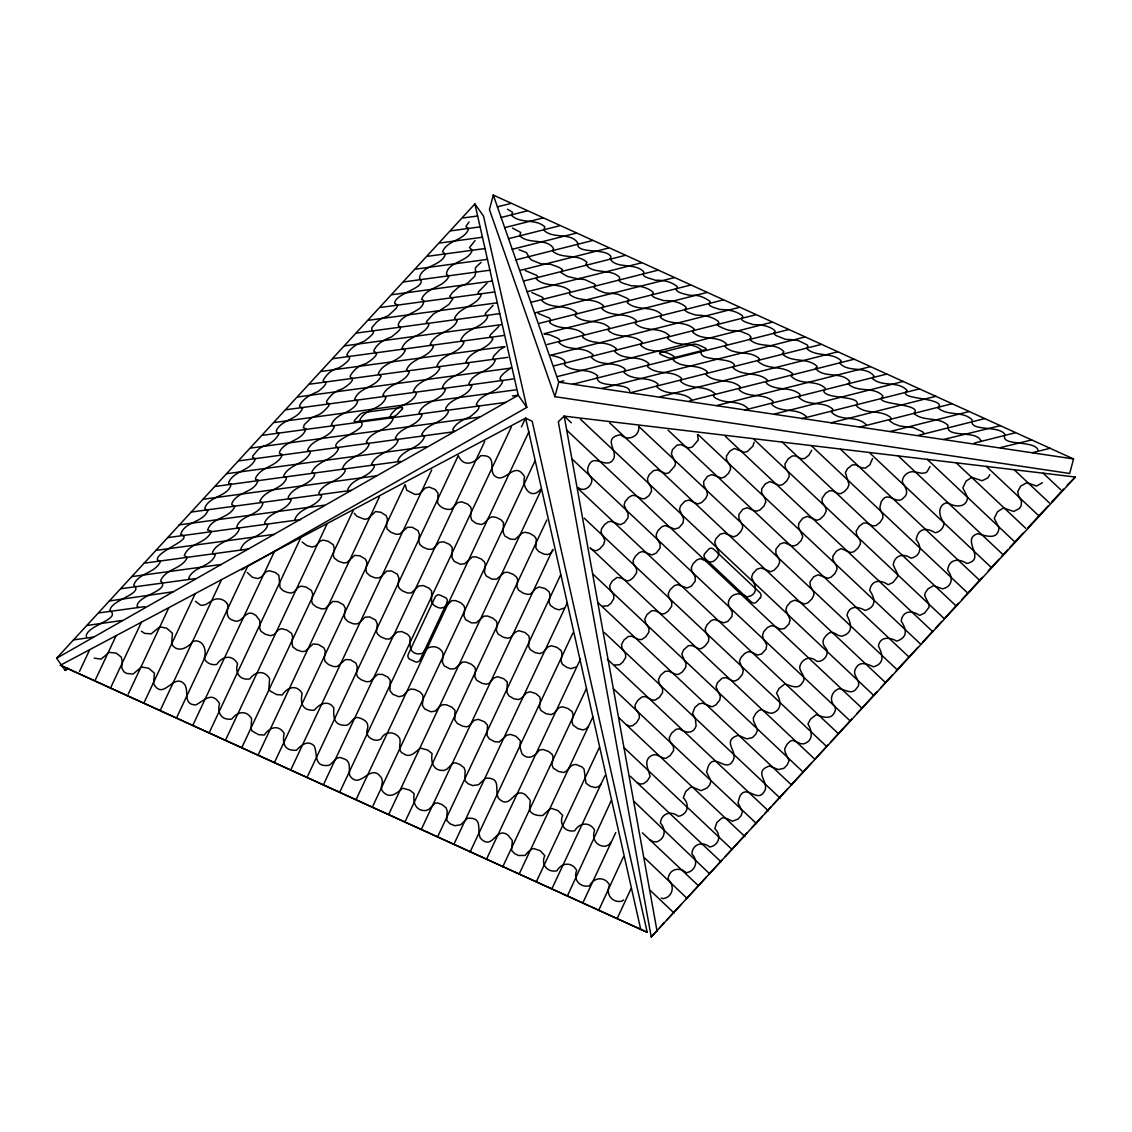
<?xml version="1.0" encoding="UTF-8"?>
<svg xmlns="http://www.w3.org/2000/svg" width="1132" height="1132" viewBox="0 0 1132 1132"><rect width="100%" height="100%" fill="white"/><g stroke="black" fill="none" stroke-linecap="round" stroke-linejoin="round"><path stroke-width="1.5" d="M872.56 458.587L869.801 464.884L865.301 468.11L861.593 467.799L855.339 464.714L852.085 465.011L847.514 468.662L845.363 472.624L849 484.468L847.585 488.203L844.472 491.486L840.977 493.594L838.104 493.524L832.784 490.849L829.572 490.708L825.553 493.34L822.058 498.391L822.214 502.212L825.879 508.169L826.148 511.296L824.054 515.357L820.063 519.163L816.766 520.267L807.173 516.333L802.715 518.315L798.81 523.338L798.499 527.215L802.8 536.54L801.074 540.657L797.225 544.577L793.985 545.949L791.183 545.624L784.292 542.582L780.005 544.025L775.901 549.147L775.873 553.322L779.453 559.831L779.552 562.745L777.84 566.311L774.062 570.231L770.637 571.702L761.1 567.967L756.898 569.198L752.78 573.698L751.606 577.391C754.096 583.489 759.232 591.3 750.827 595.857L746.71 596.974C740.187 591.456 730.126 593.295 728.301 602.606L728.725 605.677L732.291 612.157L732.022 616.289L727.989 621.27L723.801 622.826L714.292 619.445L710.981 620.775L707.047 624.737L705.222 628.685L705.675 631.713L708.887 637.557L708.462 641.462L704.783 646.301L701.415 648.551L698.628 648.763L692.444 645.608L688.454 645.608L683.629 649.81L681.775 654.14L686.02 663.677L685.695 667.371L682.313 672.012L678.309 674.46L674.969 674.163L668.715 671.064L665.064 671.403L660.635 675.167L658.442 679.625L659.107 683.077L662.63 689.091L662.531 692.713L659.319 697.397L654.975 700.199L651.466 699.774L645.396 696.59L641.957 696.972L637.712 700.453L635.123 704.882L635.335 708.264L639.071 714.179L639.453 717.83L636.495 722.697L632.59 725.754L629.463 726.107L626.774 724.919M259.921 625.472L259.681 628.416L261.039 631.345L265.27 634.231L270.647 635.717L273.93 634.628L278.359 629.831L281.528 628.699L286.679 629.958L291.688 633.467L292.664 637.118L291.815 641.151M291.745 641.32L292.792 646.952L296.796 649.867L301.975 651.622L305.385 651.169L313.154 643.91L318.559 644.547L323.823 647.815L325.337 651.24L324.276 658.216L325.068 661.513L328.747 664.682L333.869 666.621L337.364 666.465L345.401 659.602L350.326 659.744L355.972 663.126L357.273 667.031L356.467 674.248L357.684 676.978L360.995 679.653L366.23 681.705L369.966 681.506L377.635 674.375L382.432 674.375L387.88 677.148L390.186 680.134L389.96 690.69L392.747 694.241L398.747 696.704L402.865 695.826L408.029 690.449L410.817 689.091L414.892 689.459L419.986 691.921L422.59 694.822L423.142 697.836L422.349 705.278L424.712 708.957L430.783 711.759L435.113 711.165L440.235 705.901L442.881 704.613L446.758 704.896L452.093 707.33L454.979 710.33L454.823 719.98L457.286 723.405L462.804 726.249L466.709 726.801L469.313 725.768L474.124 720.377L478.213 719.329L484.468 721.792L487.496 725.131L487.071 735.517L489.18 738.772L494.543 741.658L499.113 742.083L506.839 735.177L510.673 734.427L516.022 736.324L520.38 740.781L519.984 747.177L521.951 753.686C528.177 760.831 535.224 755.95 539.271 750.106L542.851 749.455L548.426 751.379L552.274 754.506L553.166 757.718L551.921 764.609L553.293 768.133L558.557 771.5L563.778 772.477C568.731 770.864 569.934 763.845 576.16 764.539L581.777 766.845L584.013 768.996L586.008 783.273L590.38 786.316L595.305 787.575L598.545 786.598L601.007 784.207M418.642 539.907L419.448 534.474L418.005 530.611L412.26 527.3L407.463 527.286L399.554 534.12L396.058 534.247L390.936 532.309L387.286 529.21L386.422 525.984L387.512 519.107L386.153 515.654L381.045 512.343L375.569 511.523L370.178 516.546M754.153 442.301L752.851 446.15L747.191 451.668L744.021 452.291L734.328 448.47L729.744 451.201L726.447 456.111L726.546 459.804L730.154 465.79L730.621 469.087L728.541 473.289L724.706 476.94L721.523 478.072L711.816 474.605L707.528 476.346L703.665 481.496L703.849 485.6L706.651 490.34M930.037 466.526L927.08 471.747A7.783 6.679 46.5 0 1 925.339 472.794L922 473.317L916.679 472.299A19.018 16.315 46.5 0 0 915.519 472.058C909.576 470.403 903.35 474.478 902.402 480.506A6.07 5.207 46.5 0 0 902.883 483.223C905.94 487.821 909.321 493.793 903.279 498.038C896.855 505.636 887.913 490.481 882.04 500.655A33.111 28.413 46.5 0 0 881.276 501.575L879.875 507.221L880.809 511.254A8.15 6.99 46.5 0 0 881.22 511.961M493.297 195.072L489.434 209.59L554.906 396.681L1069.698 473.487L1073.561 458.955L493.297 195.072L558.755 382.149L554.906 396.681M811.743 450.225L808.856 455.248L804.64 458.545L801.258 458.729L795.485 455.913L792.216 455.97L788.098 458.969L784.929 464.035L785.41 467.785L789.032 473.657L789.089 476.883L786.641 481.072L782.693 484.581L779.453 485.416L769.817 481.525L765.303 483.902L761.694 488.882L761.61 492.661L765.204 498.703L765.798 501.957L763.902 506.103L760.081 509.881L756.855 511.14L754.082 510.73L747.162 507.73L742.875 509.287L738.871 514.409L738.941 518.569L742.507 525.064L742.578 527.965L740.852 531.502L737.116 535.408L733.678 536.879L724.197 533.144L720.051 534.29L715.905 538.733L714.646 542.454L718.763 552.161L718.282 555.897A18.494 15.862 46.5 0 1 713.16 561.472L709.41 562.095L700.199 558.642L696.803 559.986L693.01 563.849L691.341 567.613L691.68 570.698L695.246 577.136L695.161 581.225L691.27 586.249L687.025 588.003L677.474 584.593L674.191 585.796L670.257 589.63L668.262 593.621L668.616 596.691L671.856 602.507L671.616 606.356L668.078 611.223L664.654 613.629L661.824 613.954L655.697 610.87L651.791 610.657L646.924 614.648L644.83 619.048L645.523 622.529L648.99 628.628L648.834 632.25L645.679 636.863L641.618 639.566L638.236 639.424L631.996 636.297L628.402 636.439L624.015 639.934L621.525 644.476L622.034 647.985L625.557 653.999L625.656 657.551L622.812 662.093L619.657 664.739L614.619 665.022M550.803 320.413L549.671 318.205L538.125 313.408M611.379 800.31L567.5 895.752M989.863 474.733L987.812 477.93L982.109 480.732L971.737 477.322L966.035 481.142L962.851 487.878L967.605 497.273C966.742 508.07 955.182 507.263 948.234 503.061A9.707 8.32 46.5 0 0 945.22 503.202C937.14 506.627 939.22 516.999 943.876 522.46C944.428 527.413 939.885 532.125 935.131 532.762C926.627 527.144 918.066 528.22 916.184 539.568C922.056 546.615 921.038 556.01 911.019 558.189C903.478 553.067 894.563 554.935 893.247 565.024L897.577 573.882L897.619 576.556L893.091 582.4L888.153 584.735C880.767 579.471 871.442 579.641 869.73 590.38C875.149 598.616 876.734 606.724 865.202 610.473C858.268 606.412 849.014 605.096 846.991 615.44C851.25 623.576 853.74 632.76 842.109 636.142C837.241 636.538 833.393 629.916 828.511 633.425A26.404 22.654 46.5 0 0 823.841 638.731A7.712 6.622 46.5 0 0 825.2 647.334C830.789 652.994 823.629 662.942 816.554 661.187C810.3 655.018 801.173 659.107 799.701 667.13C799.786 672.663 807.456 677.672 802.064 683.12C797.819 690.279 790.504 685.157 784.745 684.053L779.099 688.412L776.495 693.251C780.924 700.284 782.552 710.146 772.109 713.188L769.208 713.004L761.355 709.637L758.992 710.387L755.709 713.528L753.346 717.9L753.53 721.112L757.619 729.914L755.794 734.258L752.44 737.597L746.894 738.885L738.191 735.347C720.773 740.823 738.772 751.62 732.871 760.746C726.093 773.114 715.084 752.78 708.505 765.741L706.566 772.024L711.038 780.967L709.679 784.929L707.104 787.999L701.104 790.617L692.077 786.966L690.35 787.49L685.766 791.466L683.289 797.763C689.954 804.173 688.143 814.46 678.393 816.342C671.375 810.47 661.314 813.045 660.409 822.978C666.196 829.261 665.446 838.571 656.914 841.826L653.32 841.699L650.122 840.015M598.87 909.987L623.407 856.896M617.195 918.434L631.033 888.705M274.185 552.006L193.275 724.353M327.205 523.564L225.82 739.465M572.877 633.128L470.105 851.972M586.447 688.511L502.764 866.772M592.857 717.023L519.036 874.328M599.451 747.276L536.427 881.573M583.221 902.048L615.766 832.529M79.495 671.46L89.739 649.655M95.47 679.653L116.143 635.632M110.908 687.166L141.429 622.204M128.241 694.114L168.88 607.629M144.231 702.321L195.256 593.55M160.475 709.863L221.603 579.556M177.045 716.797L247.469 566.75M209.59 731.909L300.815 537.601M242.078 747.021L353.212 510.405M258.351 754.591L379.446 496.778M274.623 762.147L404.747 485.161M290.882 769.689L431.731 469.879M307.678 776.099L458.248 455.616C463.667 467.643 474.195 463.497 480.718 455.715C500.91 454.427 484.298 474.747 499.014 477.959C508.282 478.369 515.612 461.828 524.654 476.77C521.272 487.015 531.46 500.754 540.572 489.25M323.936 783.655L484.751 441.338M340.208 791.211L511.296 427.033M521.413 426.962L525.588 418.104M356.467 798.768L528.87 431.787M372.711 806.324L534.856 461.205M388.969 813.88L540.855 490.58M405.214 821.422L546.841 519.97M421.5 828.992L552.855 549.388M437.744 836.548L560.524 575.155M567.217 603.002L453.989 844.104M580.56 658.838L486.491 859.216M551.935 888.677L604.927 775.717M469.072 221.943L465.889 226.513L468.705 228.862C464.078 240.89 447.579 239.871 442.541 251.672L445.414 254.205C441.593 266.331 420.326 265.751 419.519 278.43C428.858 287.726 394.827 292.905 394.7 303.305L397.742 305.315L396.313 308.244L388.205 315.743L381.045 318.771L376.701 322.026L371.961 327.459L371.749 330.077C377.805 332.101 366.768 338.85 364.787 340.987C357.585 343.661 350.198 347.538 346.845 354.91L347.425 355.901C354.882 357.5 341.298 366.669 338.397 368.042C331.733 369.485 326.398 374.565 323.172 380.324L323.554 381.427C330.261 382.446 320.172 389.663 318.318 391.361C311.031 394.544 303.206 398.11 299.541 405.765L299.867 406.94L302.697 407.987C298.07 419.93 281.811 419.095 276.392 430.528L276.449 431.929L279.165 433.556C276.024 439.64 269.954 444.452 263.289 446.234A7.372 2.448 -35.2 0 0 258.138 449.63L252.691 456.026L252.634 457.484L254.983 458.432L255.139 459.592C249.606 471.209 233.999 470.657 228.607 482.444L228.706 483.619L231.154 484.156C228.636 496.467 210.057 495.703 205.048 507.391L204.949 508.834L207.906 510.617C202.67 522.927 184.969 521.187 180.681 534.262L181.233 534.728C194.647 538.832 156.273 551.043 157.362 559.774L160.419 561.599C155.042 573.528 138.543 572.594 133.675 585.102C144.726 593.932 110.328 599.677 110.002 610.657C121.718 619.19 87.065 625.246 86.216 636.028L86.527 636.835M865.556 425.476L866.122 424.684C856.655 414.807 840.637 422.01 831.256 411.949L833.039 410.265L832.614 408.992C822.752 400.431 807.795 406.841 798.683 397.19L800.366 395.422L799.829 394.177C790.249 386.111 776.934 391.318 767.114 383.861L766.109 382.291L767.836 380.564C758.412 371.013 743.116 376.97 733.253 367.971L734.385 364.985C731.031 356.509 696.067 362.127 701.599 350.326C692.19 340.916 677.049 347.835 667.654 338.298L669.154 335.383C659.489 326.398 644.9 332.341 635.293 323.639L636.368 320.568C626.505 311.682 611.917 317.781 602.097 308.895L603.766 305.994C594.074 296.881 579.74 302.626 569.651 294.476L569.792 290.641C560 282.349 545.1 287.839 535.988 278.656L537.629 276.887L537.035 275.5L525.248 270.562M553.053 550.35L550.223 553.548L547.704 554.553L543.997 554.114L538.62 551.482L535.889 548.129L536.285 539.058L534.46 536.214L529.833 533.427L525.333 532.281L522.277 532.946L514.961 539.426L510.136 539.101L504.745 535.903L503.188 532.266L503.499 522.63L501.066 519.857L496.212 517.395L492.137 516.829C487.312 517.649 486.109 523.423 481.425 524.498L475.992 523.324L471.62 519.998L470.671 516.404L471.478 509.881L470.601 506.91L467.558 504.094L461.842 501.844L457.795 502.594L451.144 509.202C445.994 510.277 439.952 507.476 437.546 502.764L438.027 493.184L435.282 489.548L429.24 487.085L425.25 487.977L420.694 492.788L418.359 494.217L415.02 494.415L406.671 490.198L405.284 484.85M611.195 842.081L608.79 844.826L605.408 846.283C596.267 846.524 591.442 838.444 594.597 830.181C589.758 821.379 579.315 822.624 574.759 830.747C565.038 832.671 558.784 824.153 562.703 815.394L557.85 810.498L551.878 808.531L550.025 808.701L542.822 815.45C537.941 815.946 532.04 814.955 529.507 810.229L530.243 800.296L525.899 795.202C513.574 785.438 510.971 811.503 498.349 798.06C494.175 789.57 502.07 777.415 485.444 778.193L478.511 784.717L472.695 785.594L468.167 783.754L464.7 780.415L465.139 770.751L464.035 767.708L460.045 764.553L455.658 762.869L453.097 763.067L446.914 769.123L444.211 770.368C433.33 771.529 430.57 761.992 432.113 753.572L427.712 750.063L420.58 748.139C415.472 751.379 410.421 758.765 403.643 753.742C396.398 750.856 401.619 743.243 399.568 738.078C394.941 731.272 384.781 730.734 381.088 738.871C375.131 743.073 364.292 736.875 367.32 729.305A7.712 6.834 -64 0 0 365.212 720.843A26.404 23.39 -64 0 0 358.646 717.688C352.703 716.188 351.472 723.829 346.703 725.272C333.968 726.022 333.247 717.971 333.841 707.953C328.506 699.477 319.054 703.807 314.441 710.16C302.315 710.995 300.065 703.269 302.145 693.265C296.287 684.025 287.358 687.223 282.278 694.935L276.618 694.609L269.982 690.902L268.963 688.412L269.6 678.606C264.336 669.804 255.167 671.318 249.875 678.917C239.772 680.629 234.635 672.663 237.564 663.635C231.989 653.985 222.226 656.235 216.736 664.413C211.981 665.574 205.812 663.055 204.284 658.159C206.675 651.169 204.227 640.882 195.383 640.853A9.707 8.603 -64 0 0 192.426 641.858C187.318 648.395 176.719 653.362 171.597 643.726L172.432 633.255L166.715 628.218L159.754 626.817L151.179 633.849L144.599 633.382L141.373 631.189M68.26 668.672L65.189 670.413L56.6 658.258L474.902 203.93L483.491 216.085L526.819 407.393L247.696 566.425M65.189 670.413L67.58 667.823M651.225 936.928L1075.4 477.025L564.189 416.137L558.317 421.712L651.225 936.928L657.211 930.447M659.588 927.844L664.371 922.651M666.762 920.061L681.11 904.482M685.893 899.289L706.198 877.215M709.792 873.324L721.749 860.348M725.329 856.457L746.837 833.081M751.62 827.888L762.374 816.214M764.765 813.611L770.736 807.13M773.128 804.527L787.476 788.947M791.056 785.056L811.375 762.996M816.158 757.803L828.115 744.814M830.506 742.224L852.014 718.848M856.797 713.669L877.116 691.595M880.696 687.704L892.653 674.714M896.233 670.823L917.741 647.462M922.523 642.269L933.277 630.581M935.669 627.991L941.654 621.496M945.234 617.605L958.38 603.328M961.959 599.436L982.279 577.362M988.264 570.868L999.018 559.194M1001.41 556.59L1007.381 550.11M1009.772 547.506L1022.918 533.229M1027.7 528.036L1048.02 505.976M1051.6 502.07L1063.556 489.095M1067.136 485.203L1075.4 477.025M587.975 726.97L585.867 729.065L582.725 729.899L577.801 728.541L573.018 725.131L571.957 721.622L573.174 714.759L572.056 711.547L567.811 708.42L562.363 706.793L558.939 707.712L554.369 712.934L551.199 714.646L545.921 713.669L540.997 710.528L539.469 707.217L540.459 700.34L539.723 696.902L535.861 693.591L530.13 691.779L526.507 692.812L521.753 698.034L518.668 699.548L513.857 698.784L508.792 695.755L507.009 692.459L507.306 682.058L503.811 678.747L497.528 676.667L493.722 678.153L489.038 683.374L486.293 684.223L482.175 683.388L476.742 680.29L474.789 676.837L475.553 670.243L474.789 667.272L471.478 664.314L466.143 662.107L462.436 662.107L454.682 668.786L450.055 668.927L444.211 665.828L442.329 662.107L443.178 654.763L442.371 651.777C436.924 643.91 426.736 645.806 422.519 653.447L418.132 653.942C408.51 653.037 409.996 643.867 410.067 637.175L407.478 634.189L401.761 631.571L397.247 631.996L389.606 639.014L385.743 638.929L380.578 636.722L377.522 634.062L376.461 631.331L377.31 623.973L375.64 620.124L369.683 616.926L365.013 617.181L359.608 622.572L357.061 623.916L353.41 623.859L348.175 621.666L344.906 618.497L344.326 615.214L345.331 608.28L343.491 604.813L337.76 601.63L332.723 601.46L325.096 608.676L321.502 608.889L316.182 606.851L312.559 603.894L311.583 600.894L312.729 594.017L311.371 590.423L306.022 587.069L301.126 586.121L298.112 587.466L294.079 591.923L291.363 593.055L287.174 592.404L282.901 590.55L280.071 587.607L278.854 575.311L275.232 572.452L269.402 570.769L266.176 571.702L261.407 576.895L257.997 578.579L252.394 577.278L247.271 572.481M370.122 516.673L367.815 518.682L364.532 519.291L356.934 516.291L354.16 513.221M979.902 441.622L980.85 440.73L980.071 439.358C973.605 430.287 945.121 438.226 948.022 425.321C938.329 416.194 923.74 422.066 913.892 413.505L915.42 410.76C912.944 403.091 873.182 404.449 882.804 396.554L882.974 395.931C873.536 386.012 858.212 393.045 848.307 384.073L849.807 381.442C841.118 370.999 823.473 378.753 815.45 368.325L817.148 367.009L816.597 365.905C806.861 357.358 792.782 362.863 782.962 354.542L782.495 353.453L783.91 351.783C775.038 341.779 759.204 348.628 749.653 339.459L751.04 337.053L748.691 334.605L739.889 331.068L734.399 330.615A7.712 2.349 14.9 0 1 725.754 329.256A26.404 8.023 14.9 0 1 719.032 326.257L717.023 324.587L718.778 322.677L718.438 321.516C711.943 316.21 703.58 315.29 695.572 315.064C693.138 313.861 681.492 311.753 686.02 307.932L685.78 306.829C679.525 301.735 671.432 300.419 663.649 300.631C661.145 299.414 647.9 297.037 653.107 293.245L653.107 292.169C646.995 287.033 638.943 285.632 631.217 285.83C628.444 284.33 616.119 282.844 619.685 278.43L619.6 277.368C610.771 267.874 592.107 274.949 585.895 264.237L586.942 262.327C577.617 253.582 563.51 259.242 553.52 251.87A9.707 2.943 14.9 0 1 552.614 250.653L553.534 248.516C546.855 237.607 528.644 244.922 519.772 235.781L520.734 232.47L512.499 228.098M475.044 240.607L469.469 247.611L472.313 250.2C468.365 262.143 447.14 261.69 446.475 274.298L448.612 275.854A9.707 3.226 -35.2 0 1 448.413 277.283C442.287 288.094 426.424 287.316 421.585 299.216L423.722 300.518C423.962 312.658 401.662 312.772 398.153 324.955L398.676 325.945C404.69 327.997 393.611 334.761 391.615 336.897C384.399 339.501 377.083 343.463 373.744 350.807L374.367 351.769C381.767 353.382 368.169 362.551 365.254 363.924C358.589 365.325 353.297 370.461 350.071 376.206L350.481 377.281C357.316 379.319 344.793 387.554 342.09 389.04C335.327 390.738 329.794 395.676 326.455 401.634L326.78 402.794L329.596 403.841L328.591 406.077A26.404 8.759 -35.2 0 1 323.71 411.284A7.712 2.561 -35.2 0 1 315.998 415.769L310.861 418.246L304.253 424.726L303.348 427.797L305.838 428.731C302.739 441.169 284.868 440.405 279.604 451.88L279.519 453.338L281.882 454.286L282.052 455.446C276.548 467.092 260.869 466.412 255.535 478.27L255.634 479.444L258.054 479.996C255.563 492.307 237.013 491.557 231.989 503.202L231.848 504.66L234.833 506.443C229.584 518.753 211.953 517.041 207.595 530.087L210.934 530.837L211.274 531.828C205.812 543.827 189.03 542.907 184.247 555.571L187.332 557.425C181.969 569.339 165.583 568.462 160.588 580.857C170.946 590.579 138.953 594.894 137.17 605.464L137.213 606.978L138.656 607.417M493.113 305.315L485.458 313.394L485.218 315.007L487.623 315.913L487.496 317.399C481.567 328.832 465.507 328.025 460.71 340.463L463.993 342.444C458.559 354.457 442.244 353.425 437.051 365.707L439.895 367.999C434.73 379.843 418.373 378.895 413.364 391.205L416.519 393.214C413.222 402.567 402.935 404.152 395.903 409.289A18.494 6.141 -35.2 0 0 390.766 414.864L390.13 416.887L393.03 418.939C387.951 431.179 371.522 430.188 366.301 442.145L369.159 444.381C364.08 456.748 346.93 456.069 342.388 468.676L345.019 469.582L345.119 471.195C339.26 482.175 324.474 481.553 318.87 492.802L318.927 494.217L321.601 495.137L321.389 496.821C315.488 507.928 299.966 507.207 294.957 519.079L295.353 519.829M629.774 392.38C630.793 380.791 592.913 389.634 597.668 375.81C588.145 367.277 574.023 373.348 564.401 364.815C568.405 359.014 555.939 356.439 550.775 355.193L739.168 307.437M481.086 262.355L476.331 266.756A7.783 2.589 -35.2 0 0 475.341 268.142L475.596 271.708A19.018 6.311 -35.2 0 1 475.794 272.076L474.846 276.123L467.884 282.901A6.07 2.023 -35.2 0 1 465.45 284.288L458.602 287.075L452.121 292.863L449.758 296.372L452.871 298.749L449.291 303.857A33.111 10.995 -35.2 0 1 448.456 304.734L439.725 310.663A8.15 2.703 -35.2 0 1 439.103 310.904M498.943 326.242L490.354 334.874L489.732 336.643L492.958 338.694C487.354 350.538 471.138 349.562 466.016 361.872L468.917 364.136C463.625 375.895 447.381 375.017 442.371 387.314L443.249 388.46M923.316 434.15L923.91 433.216L922.806 431.872L913.439 427.641L899.798 426.014L893.558 423.637L889.441 420.595L891.068 418.741L890.615 417.482C880.554 409.006 865.824 415.26 856.316 405.737C863.518 394.941 825.61 399.766 823.728 390.993L825.355 389.196L825.087 388.035C815.323 379.149 800.253 385.771 791.084 376.121L792.881 374.338L792.216 373.263C782.254 365.197 768.317 370.221 758.497 361.815L758.016 360.754L759.515 358.83C750.077 349.76 735.39 356 725.612 347.184L725.103 346.067L726.673 344.128C717.433 334.718 702.279 341.411 692.756 332.115L694.341 329.2C684.775 319.974 670.201 325.889 660.423 317.455L661.541 314.371C651.777 305.329 637.231 311.357 627.269 302.739L628.911 299.782L627.255 298.339L617.633 294.136L612.087 293.386M486.944 283.226L478.199 292.084L478.412 293.542L481.043 294.49L480.704 296.117C474.733 306.63 460.215 306.885 454.724 317.936L454.724 319.182L457.017 319.96L457.073 321.304C451.243 332.879 435.197 332.058 430.188 344.453L433.499 346.406C428.278 358.618 411.822 357.528 406.544 369.768L409.36 372.074C404.308 384.017 387.88 383.097 382.842 395.351L385.998 397.374C381.526 410.039 364.122 408.383 359.566 420.92C371.947 428.504 334.619 437.858 335.794 446.362L338.624 448.597C333.388 460.469 318.021 460.229 312.135 471.506L311.88 472.879L314.583 473.77L314.484 475.539C308.541 486.378 293.74 485.755 288.292 497.09L288.476 498.405L291.136 499.353L290.754 501.179C284.783 511.975 270.053 511.339 264.591 522.673L264.902 523.975L267.633 524.795L267.223 526.55C261.379 537.912 245.021 536.879 240.706 549.317L241.71 549.812M690.647 285.052L550.69 320.483L549.572 322.535C559.562 330.969 573.981 325.04 583.744 334.067L582.57 337.11C592.291 345.571 606.766 339.713 616.416 348.755L614.888 351.627C624.27 361.15 639.354 354.514 648.848 363.627L647.589 366.655C657.296 375.64 671.828 369.626 681.591 378.244L680.417 381.229C690.265 390.328 705.434 384.47 715.042 393.809L713.443 395.507L713.967 396.908C723.872 404.846 737.937 399.242 747.445 407.973L747.559 408.822M575.891 667.045L570.967 668.672L566.891 667.399L562.378 664.258L561.062 660.947L562.066 654.07L561.147 650.631L556.972 647.348L551.383 645.778L547.888 646.98L543.162 652.188L539.978 653.588L535.026 652.612L530.158 649.527L528.587 646.231L529.493 639.297L528.785 635.83L525.022 632.533L518.796 630.665L515.131 632.321L510.49 637.457L507.66 638.207L503.429 637.274L498.108 634.076L496.354 630.623L497.16 624.029L496.283 621.058L492.788 618.114L487.51 616.034L483.888 616.162L476.105 622.869L471.337 622.841L465.62 619.643L463.922 615.893L464.785 608.62L463.894 605.634L460.795 602.776L455.644 600.611L451.852 600.639L444.409 607.276L440.574 608.096A18.494 16.386 -64 0 1 433.471 604.856L431.533 601.587L431.632 591.06L428.957 588.102L423.212 585.541L418.798 586.022L411.199 593.012L407.336 592.942L402.2 590.734L399.157 588.102L398.068 585.385L398.917 578.056L397.332 574.193L391.474 570.938L386.762 571.108L381.314 576.471L378.824 577.886L375.244 577.914L370.079 575.848L366.627 572.735L365.905 569.495L366.966 562.576L365.381 559.109L359.948 555.84L354.698 555.331L347.015 562.533L343.59 562.972L338.411 561.203L334.421 558.246L333.19 555.246L334.322 548.454L333.303 544.803L328.252 541.308L323.129 540.077L319.988 541.238L315.587 545.992L312.262 547.081L306.913 545.61L302.159 542.044M564.005 608.181L558.982 609.823L554.921 608.577L550.435 605.45L549.105 602.153L550.053 595.276L549.147 591.824L545.1 588.569L538.973 586.97L535.478 588.796L530.908 593.791L528.021 594.456L523.706 593.366L518.484 590.112L516.899 586.659L517.72 580.164L516.73 577.235L513.121 574.32L507.9 572.311L504.348 572.467L496.58 579.188L491.783 579.089L486.109 575.877L484.454 572.141L485.317 564.91L484.439 561.925L481.369 559.067L476.204 556.902L472.412 556.916L464.53 563.807L460.073 564.189L454.215 561.316L452.022 557.694L452.163 547.322L449.475 544.379L443.758 541.818L439.343 542.299L434.334 547.732L431.801 549.275L427.967 549.246L422.816 547.067L419.731 544.421L418.599 540.006M623.591 900.011L621.482 901.284C611.959 902.968 605.337 893.856 609.568 885.054C604.686 876.027 593.861 877.187 589.489 885.861C579.966 887.898 572.806 879.536 576.712 870.522C572.24 861.678 561.444 862.442 557.015 870.763C547.52 872.928 540.601 864.452 544.803 855.665L540.233 850.74L534.007 848.632L532.139 848.788L528.474 851.575L525.022 855.467L518.428 855.481L514.508 853.542L511.579 850.387L512.329 840.538L508.24 835.43C495.774 825.214 493.127 851.604 480.449 838.232C476.374 829.997 483.675 817.035 467.573 818.28L460.639 824.775L454.809 825.709L450.267 823.884L446.772 820.573L447.182 810.965L446.121 807.866L442.159 804.64L437.773 802.97L435.212 803.154L429 809.224L426.311 810.47C415.486 811.63 412.741 802.079 414.185 793.673L409.77 790.164L402.652 788.226C397.36 792.669 390.427 799.107 383.706 792.527A7.372 6.523 -64 0 1 381.399 787.249L382.446 781.377L381.611 778.193C370.631 760.987 360.443 791.211 349.675 775.477C348.486 769.35 351.868 760.463 342.954 758.525C336.246 754.591 333.657 763.251 328.719 765.374C313.295 767.284 317.95 754.28 314.187 745.903C307.663 739.493 300.999 745.351 296.428 750.275C284.189 751.04 282.236 743.342 284.16 733.324C278.274 723.971 269.402 727.48 264.265 735.05L258.605 734.682L251.997 730.961L251.021 728.414L251.615 718.622C246.252 709.778 237.225 711.575 231.848 719.032C221.631 720.702 216.82 712.665 219.566 703.651C212.009 690.69 203.944 700.864 195.822 704.939C182.464 704.684 189.299 691.44 184.728 684.563C173.875 671.333 163.517 701.939 153.584 683.615L154.433 673.13L148.674 668.234L141.528 667.003L133.038 674.049L126.487 673.399L123.756 671.658L121.718 667.753L122.228 661.498L121.294 657.112L116.256 653.164L109.111 652.372L101.102 659.121L94.239 658.131M690.548 401.011L691.624 399.964L690.987 398.931C680.969 390.625 666.253 396.186 656.801 386.833L658.046 384.031C648.339 375.739 634.345 381.399 624.553 372.994L623.831 371.848L625.345 370.164L624.779 368.806C614.959 360.853 600.54 366.853 591.428 357.457L593.168 354.939C583.688 345.359 568.405 351.854 559.038 342.671L560.482 340.958L558.486 338.61L549.756 334.789L544.266 333.898M1042.388 482.671L1036.615 486.067L1026.866 482.699L1020.767 486.024L1017.781 491.5L1018.616 495.901L1021.474 501.518L1021.149 505.877L1019.366 508.48L1013.763 511.452L1003.447 507.985L997.533 511.706L994.25 518.315L999.018 527.738C997.886 540.7 985.703 535.747 977.765 533.71C959.936 539.101 987.401 559.505 966.671 563.425C958.733 558.076 948.97 559.038 947.64 570.16C953.328 577.249 952.635 586.588 942.532 588.852L933.461 585.683L928.056 588.796L925.184 592.913L924.688 595.616L928.976 604.474L929.075 607.191L924.589 613.035L919.665 615.412C912.279 610.304 902.883 610.162 901.185 621.015C906.477 629.307 908.288 637.288 896.7 641.151C890.29 637.09 879.918 636.226 878.432 646.089C882.606 654.211 885.224 663.437 873.579 666.819C867.254 663.989 858.933 660.296 855.268 669.38C851.773 676.059 863.15 681.86 856.698 688.185C852.155 695.656 844.84 689.176 838.883 688.737C831.638 691.213 828.638 700.75 834.808 706.142A7.372 6.325 46.5 0 1 834.765 711.858C831.213 720.447 822.511 716.881 816.158 714.731L810.526 719.103L807.923 723.942C812.252 731.003 813.894 740.852 803.508 743.894L800.621 743.71L792.74 740.328L790.377 741.078L787.094 744.219L784.773 748.648L785.014 751.889L789.061 760.647L787.193 764.977L783.839 768.317L778.25 769.548L769.562 766.039C752.115 771.543 770.354 782.396 764.27 791.509C757.435 803.762 746.257 783.273 739.72 796.645L738.022 802.843L742.479 811.715L741.064 815.691L738.305 818.917L732.39 821.28L727.805 818.917L723.461 817.658L721.721 818.195L716.952 822.398L714.759 828.624C721.678 834.949 719.259 845.462 709.608 847.019C702.632 840.906 692.43 844.076 691.878 853.91C698.642 860.546 695.954 871.074 686.332 872.758C679.285 866.32 668.899 869.079 668.05 879.267C674.997 885.592 673.059 896.586 663.593 898.61L661.23 898.2M56.6 658.258L518.244 395.238L474.902 203.93M241.555 569.92L244.625 568.179M510.574 368.211C507.476 370.263 494.967 378.951 502.382 380.72L502.792 381.144C498.533 393.724 481.411 392.337 476.36 404.294L476.473 404.959C483.902 406.883 472.752 414.453 470.162 416.746C463.441 419.703 456.04 422.604 452.63 429.75L454.357 431.193M60.406 665.234L525.63 418.132L532.21 421.33L647.235 932.329L60.406 665.234L647.235 932.329M504.716 346.802L499.82 349.675L493.453 356.368L492.845 359.212L495.25 360.188C490.722 372.499 473.346 371.353 468.775 384.031L471.931 385.602C467.629 398.025 451.343 397.035 445.683 408.312L445.923 409.742L448.371 410.661L448.314 411.963C442.853 423.693 427.188 422.859 421.769 434.462L424.599 436.485C420 448.98 403.615 448.47 397.969 460.172L397.94 461.332L399.596 461.856M438.82 310.946L433.584 313.847L426.665 321.361L426.424 322.96L428.844 323.865L428.703 325.365C422.745 336.77 406.671 335.949 401.902 348.43L405.214 350.453C399.723 362.452 383.352 361.419 378.23 373.758L381.116 376.093C375.753 387.823 359.368 386.918 354.542 399.355L357.783 401.365C353.057 413.831 335.709 412.416 331.365 424.882L334.025 426L334.166 427.203C328.931 439.315 312.291 438.155 307.55 450.38L310.14 451.527L310.281 452.659C304.819 464.403 289.467 464.134 283.736 475.596L283.693 476.798L286.481 477.704L285.929 479.812C279.802 490.326 265.086 489.689 259.921 501.179L262.964 503.301C259.256 516.121 239.078 515.06 236.673 527.809L239.432 528.757C234.833 541.45 218.122 540.261 212.491 552.175L212.759 553.463L215.448 554.496C211.33 566.722 194.817 566.071 189.143 577.15L188.832 578.763L189.95 579.372M497.415 206.859L510.235 203.619M501.136 217.486L527.017 210.934M504.688 227.645L542.893 217.981M508.551 238.682L559.406 225.82M608.634 248.035L520.38 270.336M625.02 255.422L523.649 281.061M578.806 278.713L641.448 262.85M580.249 278.345L527.172 291.745M657.833 270.237L530.866 302.357M674.248 277.651L535.096 312.856M544.209 333.685L707.061 292.466M547.181 344.496L723.461 299.867M554.312 365.792L755.568 314.838M557.878 376.461L771.982 322.252M558.713 382.121L563.92 380.805M572.622 384.272L788.381 329.653M601.87 388.418L804.781 337.053M631.09 392.563L821.167 344.453M660.324 396.724L837.567 351.854M689.586 400.87L853.981 359.254M716.669 405.553L870.381 366.655M886.766 374.055L744.983 409.925M903.35 381.413L774.656 413.972M801.697 418.642L919.552 388.856M935.966 396.257L831.114 422.76M952.38 403.671L859.839 427.047M969.19 411.539L890.177 431.504M1000.292 425.674L943.607 439.471M512.216 249.295L576.216 233.135M515.923 259.893L592.588 240.522M539.058 323.412L550.69 320.483M918.278 435.381L984.741 418.599M974.341 443.079L1015.277 432.778M1032.511 452.644L1050.057 448.286M1000.179 447.664L1031.648 439.938M173.083 591.781L109.436 600.936M86.839 625.487L122.199 620.463M73.538 639.877L93.291 637.132M494.557 291.957L380.196 307.48M499.721 313.649L356.481 333.077M324.403 505.197L179.21 524.88M274.001 534.375L155.707 550.421M220.981 564.486L131.864 576.598M463.172 217.952L477.633 216M450.89 230.815L480.095 226.853M439.358 243.083L482.444 237.253M427.627 256.299L485.005 248.545M415.331 269.175L487.524 259.355M403.501 281.953L489.972 270.194M392.04 294.702L491.599 281.189M368.325 320.299L497.245 302.81M344.623 345.868L501.603 324.601M332.766 358.674L503.797 335.497M320.894 371.466L504.646 346.59M309.05 384.257L507.943 357.33M297.957 396.936L510.574 368.155M286.113 409.727L513.192 378.994M274.241 422.533L515.838 389.832M512.4 395.988L518.272 395.195M262.398 435.325L505.848 402.369M250.54 448.102L479.487 417.114M238.696 460.894L453.168 431.858M226.839 473.685L426.835 446.602M214.981 486.491L400.459 461.375M203.123 499.269L376.546 475.78M351.231 490.368L191.28 512.046M167.578 537.629L300.532 519.588M248.233 549.048L143.849 563.227M120.643 588.753L195.61 578.565M98.809 612.921L144.953 606.611M612.002 293.4L605.21 292.933L599.139 290.599L594.923 288.306L594.003 287.004L595.517 285.349L594.47 284.005L584.876 279.632L579.075 278.84M558.755 382.149L1073.561 458.955M443.348 388.446L445.527 389.295C441.041 401.917 423.821 400.53 419.066 412.812L422.038 415.034C416.958 427.302 400.572 426.283 395.294 438.197L398.167 440.419C393.087 452.814 376.093 452.177 371.381 464.7L373.928 465.606L374.225 467.063C368.452 478.383 352.703 477.619 347.694 489.576L348.062 490.368M602.691 606.158L607.827 605.861L610.983 603.243L613.799 598.729L613.714 595.191L610.233 589.164L609.723 585.64L612.115 581.155L616.968 577.462L620.803 577.886L626.803 580.857L629.647 580.433L633.085 577.858L636.524 572.962L636.623 569.184L633.396 563.453L633.156 560.397L635.264 556.378L639.17 552.642L642.424 551.496L651.947 554.921L656.192 553.095L660.041 548.058L660.097 543.997L656.56 537.615L656.192 534.53L657.848 530.781L661.64 526.889L665.036 525.531L674.729 529.083L678.875 527.823L683.02 523.041L683.587 518.895L679.483 509.329L680.757 505.622L684.917 501.193L689.034 500.033L695.6 503.259L698.472 503.782L701.882 502.353L705.66 498.476L707.401 494.91L706.736 490.411M519.022 249.762L525.22 252.068A7.783 2.363 14.9 0 1 526.762 252.988L528.432 256.271A19.018 5.773 14.9 0 0 528.474 256.667L531.361 259.978L540.615 263.671A6.07 1.84 14.9 0 0 543.332 264.081L550.378 264.209L558.713 267.18L562.477 269.515L561.203 272.727L566.807 276.081A33.111 10.061 14.9 0 0 567.953 276.59L578.183 278.897A8.15 2.476 14.9 0 0 578.82 278.897M531.856 292.565L542.355 297.178L543.402 298.551L541.917 300.192L542.808 301.494C552.911 309.46 567.245 303.744 576.782 312.97L575.155 315.885C585.074 324.53 599.564 318.517 609.37 327.488L608.252 330.53C617.916 339.119 632.434 333.176 642.099 342.218L640.599 345.119C647.447 352.094 657.338 350.354 665.857 352.448A18.494 5.618 14.9 0 1 672.988 355.674L674.573 357.288L673.299 360.132C682.992 369.103 697.567 363.075 707.302 371.763L706.142 374.749C715.976 383.833 731.258 377.862 740.767 387.342L739.097 389.068L739.861 390.554C749.653 398.167 762.968 392.974 772.632 400.898L773.326 402.185L771.642 403.954L772.703 405.383C782.622 413.095 796.504 407.605 805.97 416.265L806.041 417.071M578.084 487.468C583.348 492.335 590.805 487.213 591.852 481.128C592.135 476.459 586.489 473.473 587.72 468.634C592.149 450.621 605.903 470.233 613.134 459.719C618.949 451.031 601.29 438.169 620.562 434.702C627.468 441.834 639.976 436.485 638.759 426.509M637.047 782.693L640.174 784.009L643.443 783.754L647.363 780.811L650.108 776.411C648.608 769.59 642.608 760.251 651.749 755.483C657.197 752.61 660.777 758.666 665.885 758.355L670.186 755.568L673.597 750.558L673.483 746.78L669.72 740.852L669.295 737.54L671.545 733.253L675.79 729.461L679.242 728.767C684.973 732.645 693.223 734.795 696.123 725.824L695.388 719.075L692.586 713.302L694.779 707.585L698.84 703.906L702.548 703.213L712.127 706.821L716.047 704.769L719.74 700.156L720.377 696.392L716.018 686.912L717.447 682.723L722.103 678.181L726.164 677.672L732.531 680.926L735.276 680.94L738.559 679.016L742.408 674.375L743.299 670.314L739.451 661.428L740.894 657.621L744.729 653.433L748.096 651.763L750.955 652.004L757.563 655.032L761.666 654.013L766.024 649.216L766.732 644.957L763.166 638.335L762.515 635.349L763.732 631.727L767.34 627.609L770.85 625.798L773.863 626.024L780.542 629.151L784.575 628.486L789.004 624.029L790.122 619.728L785.891 610.035L786.797 606.427L790.617 601.884L794.905 600.158L804.512 603.993L807.923 602.832L811.828 599.026L813.767 595.361L813.823 592.39L810.328 585.98L809.988 581.905L813.752 576.712L818.096 574.815L827.931 578.268L831.114 577.15L834.949 573.5L837.029 569.226L836.491 565.887L832.869 559.816L832.897 556.081L836.364 551.157L840.949 548.61L850.684 552.529L853.924 551.723L857.886 548.213L860.348 544.067L860.362 540.884L856.698 534.912L856.174 531.177L859.301 526.111L863.433 523.083L866.716 522.984L872.517 525.828L875.871 525.644L880.116 522.333L882.79 518.131L882.889 514.933L881.545 512.287M507.532 209.25L512.527 212.264L511.466 215.349C520.734 224.263 535.309 218.207 544.817 226.81L543.799 230.093C552.657 239.404 570.868 232.003 577.674 242.899C575.565 254.983 605.662 247.172 611.011 256.695L610.049 258.62C615.822 269.374 635.038 262.284 643.669 271.751L643.811 272.826C640.188 277.241 652.485 278.727 655.244 280.241C662.984 280.085 671.05 281.401 677.191 286.552L677.233 287.641C672.281 292.155 687.718 294.872 691.001 295.438C697.793 294.405 704.472 297.419 709.877 301.211L710.146 302.329C705.349 306.149 717.377 308.286 719.655 309.46C727.65 309.729 736.041 310.607 742.535 315.927L742.889 317.087C737.569 320.993 750.389 323.257 752.879 324.573C760.336 324.743 768.26 325.408 774.444 330.176L775.151 331.464L773.609 333.162L775.703 335.397L785.622 339.374L793.405 339.77A7.372 2.236 14.9 0 1 799.39 341.043L807.201 344.92L808.007 346.208L806.592 347.878L807.074 348.967C816.922 357.245 830.973 351.882 840.736 360.344L841.274 361.433L839.562 362.764C847.599 373.178 865.273 365.41 873.932 375.881L872.447 378.512C882.352 387.484 897.704 380.394 907.1 390.37L906.902 390.979C897.421 398.988 937.112 397.417 939.546 405.242L938.032 407.945C947.894 416.519 962.568 410.548 972.19 419.83C968.398 432.24 999.528 424.67 1004.947 434.617C999.754 446.404 1032.299 439.938 1037.704 449.206L1037.874 450.055M590.338 548.596L594.088 550.534L596.734 550.562L599.875 548.808L603.681 544.435L604.842 540.346L601.021 532.068L601.559 528.785L604.644 524.526L608.224 521.838L611.209 521.343L620.237 524.71L624.44 522.659L628.048 517.749L628.048 513.815L624.072 504.999L625.189 501.533L628.585 497.514L632.024 495.505C636.722 494.543 639.877 499.424 644.547 498.759L648.961 495.689L651.593 491.033L651.07 487.354L647.844 481.609L647.49 478.525L649.131 474.817L653.39 470.671L657.296 469.907L665.786 473.615L668.955 472.752L675.04 465.747L675.493 462.747L671.389 454.031L672.45 449.673L676.908 445.201L680.827 444.593L686.756 447.395L689.388 447.89L692.459 446.871L698.303 439.938L697.496 434.476M1043.166 473.19L1060.698 489.689M1014.145 469.723L1049.534 503.047M986.368 466.426L1038.596 515.598M956.215 462.832L1025.748 528.304M990.755 566.976L870.183 453.352M979.109 579.839L840.609 449.333M967.407 592.743L811.262 445.612M955.776 605.606L782.24 442.131M944.116 618.497L753.926 439.343M932.443 631.387L725.216 436.188M698.104 434.575L920.783 644.278M668.092 430.174L909.109 657.14M638.887 426.523L896.53 669.154M609.681 422.873L884.884 682.03M580.433 419.208L873.211 694.921M564.231 416.095L571.349 422.802M566.538 429.962L861.551 707.797M572.452 459.394L849.891 720.674M578.353 488.798L838.246 733.55M584.239 518.187L826.586 746.427M590.14 547.633L814.913 759.317M593.154 574.292L803.267 772.194M791.622 785.07L597.837 602.521M780.203 798.187L604.304 632.491M607.29 659.093L768.317 810.823M756.643 823.714L613.403 688.723M744.983 836.605L618.596 717.476M732.178 849.608L624.284 747.898M709.806 873.975L633.934 801.357M927.193 459.309L1014.569 541.69M898.242 455.871L1002.924 554.553M630.283 776.241L721.013 861.792M642.368 832.827L698.147 885.479M650.235 890.403L674.007 912.958M644.872 858.155L687.181 898.511M195.397 601.276L200.279 604.997A7.783 6.905 -64 0 0 202.359 605.309L205.769 604.559L210.467 601.616A19.018 16.853 -64 0 1 211.472 600.965C216.552 597.243 223.995 598.63 227.376 603.894M518.244 395.238L526.819 407.393M525.63 418.132L640.67 929.131M564.189 416.137L657.098 931.353M260.105 625.048A8.15 7.231 -64 0 0 260.219 624.241L259.511 620.166L255.945 615.468A33.111 29.333 -64 0 0 254.856 614.902C245.375 607.629 242.489 625.09 233.475 620.421C226.216 618.893 226.754 612.058 227.999 606.582A6.07 5.377 -64 0 0 227.376 603.88M447.069 602.408L420.071 659.899A4.033 3.566 -64 0 1 415.232 661.767L409.77 659.22A4.033 3.566 -64 0 1 408.327 654.112L435.013 597.3A4.033 3.566 -64 0 1 439.824 595.036L445.357 597.597A4.033 3.58 -64 0 1 447.069 602.408M760.336 597.724L756.417 602.054A4.033 3.453 46.5 0 1 751.379 602.068L705.151 558.543A4.033 3.467 46.5 0 1 704.854 553.477L708.83 549.091A4.033 3.453 46.5 0 1 713.995 549.445L759.671 592.461A4.033 3.453 46.5 0 1 760.336 597.724M401.818 409.473L397.785 413.831A4.033 1.344 -35.2 0 1 393.228 416.689L355.08 421.854A4.033 1.344 -35.2 0 1 355.207 419.604L359.198 415.303A4.033 1.344 -35.2 0 1 363.924 412.487L401.605 407.378A4.033 1.344 -35.2 0 1 401.818 409.473M705.745 349.618L671.941 358.165A4.033 1.231 14.9 0 1 666.72 357.174L661.145 354.656A4.033 1.231 14.9 0 1 660.211 352.703L693.605 344.241A4.033 1.231 14.9 0 1 698.939 345.147L704.458 347.637A4.033 1.231 14.9 0 1 705.745 349.618"/></g></svg>
